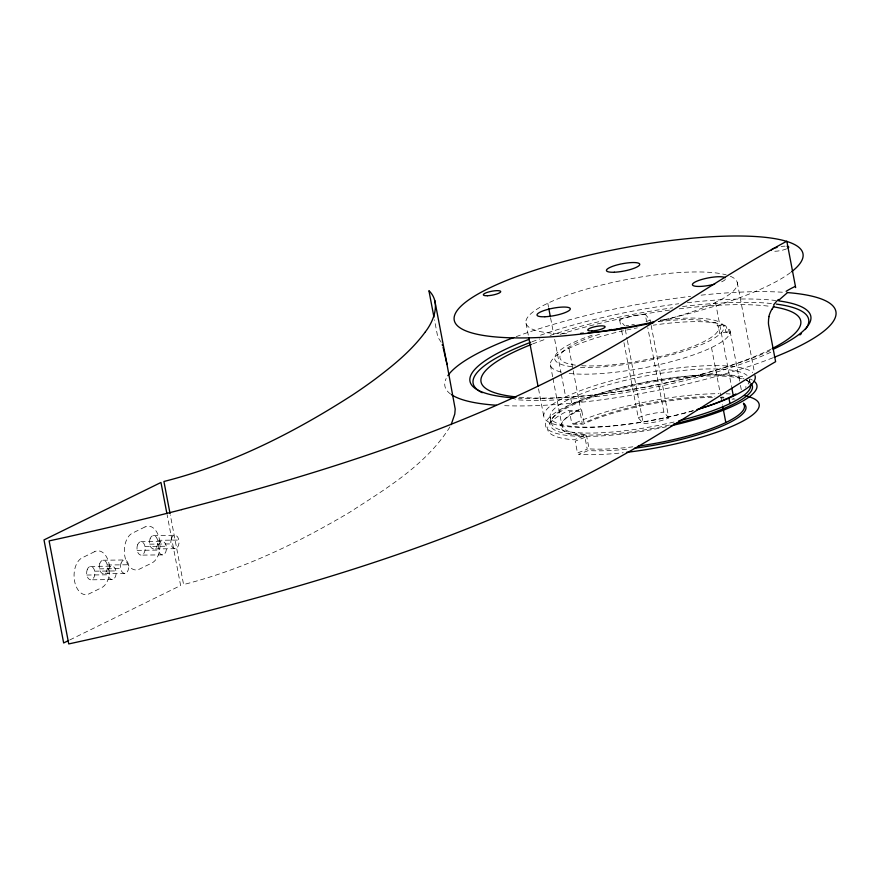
<?xml version="1.0" encoding="UTF-8"?>
<svg xmlns="http://www.w3.org/2000/svg" width="880" height="880" viewBox="0 0 880 880"><rect width="100%" height="100%" fill="white"/><g stroke="black" fill="none" stroke-linecap="round" stroke-linejoin="round"><path stroke-width="0.66" stroke-dasharray="4.4 3.3" d="M449.944 426.899C426.261 464.717 386.408 488.488 349.8 512.204C297.781 543.125 242.44 569.635 183.579 584.529L170.313 514.943M69.817 639.936L180.62 585.519L167.09 514.591M153.329 535.524L174.592 535.271M157.575 540.298L178.838 540.056M140.745 541.695L162.008 541.453M149.721 544.159L170.984 543.917M145.002 546.48L166.265 546.227M175.23 548.691L153.978 548.944M137.137 550.341L158.4 550.088M162.657 554.873L141.394 555.115M103.015 560.23L124.278 559.977M107.272 565.004L128.535 564.762M90.442 566.401L111.705 566.159M99.407 568.865L120.67 568.623M94.699 571.175L115.962 570.933M124.927 573.397L103.664 573.639M86.834 575.036L108.097 574.794M112.354 579.568L91.091 579.821M645.205 314.259A19.998 4.433 -10.8 0 0 619.641 319.869L624.58 325.677M623.964 342.672L638.286 417.769L643.247 423.566A19.998 4.433 -10.8 0 0 668.8 417.945L651.145 325.413M650.892 324.071L650.122 320.056L645.227 314.248L646.503 320.958M668.8 417.945L663.894 412.148L647.779 327.657M441.177 342.21L437.756 337.018L434.467 319.803M730.136 331.408L740.201 384.01M740.465 385.363L741.752 392.106M737.253 282.414L754.611 373.384M749.397 379.027L750.53 384.956M715.495 302.434L731.577 386.716M711.513 347.578L720.709 395.78M720.962 397.111L722.502 405.141M625.339 329.692L627.132 339.086M627.396 340.428L643.247 423.566M619.608 319.869L621.401 329.263M621.654 330.605L622.941 337.304M581.801 411.015L584.067 422.862A91.443 20.262 -10.8 0 1 714.857 396.693M568.964 348.271L573.001 369.457M573.254 370.777L580.58 409.167A2.706 1.727 -89.9 0 1 581.834 411.004M570.768 398.42L571.901 404.349M547.789 303.248L548.548 307.263M550.594 317.966L553.652 334.026M554.675 339.372L561.055 372.823M561.308 374.154L565.653 396.902M550.385 364.859L552.695 377.003M552.959 378.356L561.968 425.612M550.198 417.043L551.331 422.972M526.02 323.279L528.572 336.655M538.527 388.828L543.884 416.922M790.526 272.569A177.507 39.325 -10.8 0 1 660.264 320.573M786.588 248.842A8.877 1.969 -10.8 0 1 773.058 251.163M781.11 246.521A8.877 1.969 -10.8 0 1 785.125 246.158M725.351 279.455A16.94 3.751 -10.8 0 1 720.357 282.348M626.604 449.174A92.785 20.559 -10.8 0 1 588.368 450.549L578.611 454.355A106.238 23.54 -10.8 0 0 623.205 452.727M712.415 397.54A92.785 20.559 -10.8 0 0 583.275 424.149L572.792 424.204A106.238 23.54 -10.8 0 1 718.971 393.679M720.346 397.771A92.785 20.559 -10.8 0 1 723.965 398.024M731.951 399.058A92.785 20.559 -10.8 0 1 733.348 399.333M726.088 393.778A106.238 23.54 -10.8 0 1 730.224 393.965M772.838 357.83A199.023 44.099 -10.8 0 1 501.435 405.526M450.549 394.031A199.023 44.099 -10.8 0 1 446.171 378.521M516.164 336.644A199.023 44.099 -10.8 0 1 690.591 296.362M701.129 295.163A199.023 44.099 -10.8 0 1 784.454 292.358M769.989 350.746A173.47 38.434 -10.8 0 1 518.331 398.2M540.518 335.192A173.47 38.434 -10.8 0 1 678.755 303.754M687.324 302.72A173.47 38.434 -10.8 0 1 775.709 300.498M650.122 320.056A19.998 4.433 -10.8 0 1 644.457 322.168M628.617 325.38A19.998 4.433 -10.8 0 1 625.878 325.611M638.319 417.769A19.998 4.433 -10.8 0 1 663.872 412.159M673.992 422.015A101.398 22.462 -10.8 0 1 555.071 427.592A101.398 22.462 -10.8 0 1 619.3 388.014A101.398 22.462 -10.8 0 1 743.963 378.906M746.328 380.061A101.398 22.462 -10.8 0 1 749.529 382.734M749.485 379.94A101.398 22.462 -10.8 0 1 745.327 387.277M692.967 410.817A101.398 22.462 -10.8 0 1 556.941 423.159A101.398 22.462 -10.8 0 1 620.642 381.469A101.398 22.462 -10.8 0 1 747.054 375.408M693.44 410.586A107.58 23.837 -10.8 0 1 550.495 422.939A107.58 23.837 -10.8 0 1 619.223 378.741A107.58 23.837 -10.8 0 1 752.697 372.482M730.345 276.265A107.58 23.837 -10.8 0 1 658.614 321.398M566.566 333.74A107.58 23.837 -10.8 0 1 564.597 296.23A107.58 23.837 -10.8 0 1 726.187 274.857M569.195 373.417A91.443 20.262 -10.8 0 0 677.798 359.843A91.443 20.262 -10.8 0 0 728.31 327.844L729.542 334.279A91.443 20.262 -10.8 0 0 725.868 331.991L724.636 325.545A91.443 20.262 -10.8 0 0 653.18 325.193M560.879 371.987A91.443 20.262 -10.8 0 1 637.351 327.855M632.863 446.82A91.443 20.262 -10.8 0 1 589.094 448.877L586.828 437.019A2.629 1.617 67.5 0 0 585.464 434.72M721.754 397.045A91.443 20.262 -10.8 0 1 723.877 397.221M733.084 398.651A91.443 20.262 -10.8 0 1 735.108 399.168M584.573 434.324A91.443 20.262 -10.8 0 1 579.722 409.2M770.847 352.209A170.786 37.84 -10.8 0 1 514.932 399.63M531.993 341.803A170.786 37.84 -10.8 0 1 539.814 338.943M550.11 335.434A170.786 37.84 -10.8 0 1 672.749 307.813M682.539 306.548A170.786 37.84 -10.8 0 1 772.233 303.611M771.056 349.118A162.712 36.047 -10.8 0 1 519.035 397.188M532.631 343.981A162.712 36.047 -10.8 0 1 545.303 339.284M560.087 334.356A162.712 36.047 -10.8 0 1 670.384 309.991M679.217 308.836A162.712 36.047 -10.8 0 1 769.175 306.229M580.437 367.367A86.064 19.063 -10.8 0 0 679.965 352.407A86.064 19.063 -10.8 0 0 722.161 323.884L716.991 325.072A80.685 17.875 -10.8 0 1 675.763 352.308A80.685 17.875 -10.8 0 1 581.526 365.695M571.846 366.707A86.064 19.063 -10.8 0 1 592.988 334.917M631.763 324.819A86.064 19.063 -10.8 0 1 634.348 324.302M660.033 320.21A86.064 19.063 -10.8 0 1 718.509 321.629L713.284 322.839A80.685 17.875 -10.8 0 0 658.108 321.706M575.476 365.134A80.685 17.875 -10.8 0 1 602.107 333.432M666.523 426.723A107.58 23.837 -10.8 0 1 548.955 430.21A107.58 23.837 -10.8 0 1 612.898 389.851A107.58 23.837 -10.8 0 1 744.865 377.278M750.2 379.038A107.58 23.837 -10.8 0 1 752.312 380.072M669.427 425.04A103.004 22.825 -10.8 0 1 553.267 429.132A103.004 22.825 -10.8 0 1 618.178 389.543A103.004 22.825 -10.8 0 1 744.183 379.467M746.526 380.402A103.004 22.825 -10.8 0 1 750.079 382.558M94.721 551.628L82.148 557.81A18.832 11.528 89.3 0 0 74.58 581.24A18.832 11.528 89.3 0 0 89.023 593.879L101.607 587.697A18.832 11.528 89.3 0 0 109.164 564.256A18.832 11.528 89.3 0 0 94.721 551.628M145.035 526.933L132.451 533.104A18.832 11.528 89.3 0 0 124.883 556.545A18.832 11.528 89.3 0 0 139.337 569.173L151.91 562.991A18.832 11.528 89.3 0 0 159.478 539.561A18.832 11.528 89.3 0 0 145.035 526.933M583.836 435.996L574.079 439.802A106.238 23.54 -10.8 0 1 568.425 410.553L578.908 410.498A92.785 20.559 -10.8 0 0 583.836 435.996M584.969 437.349L575.212 441.155L577.478 453.002L587.235 449.196L584.969 437.349M722.117 324.929L718.245 325.82L719.719 333.553L727.463 331.76L726.726 327.888A4.037 3.872 -49.4 0 0 722.117 324.929M579.964 411.4L569.481 411.455L571.736 423.302L582.219 423.247L579.964 411.4M171.402 538.406A6.721 4.114 89.3 0 0 174.801 548.702A6.721 4.114 89.3 0 0 178.53 538.846A6.721 4.114 89.3 0 0 171.402 538.406M150.139 538.648A6.721 4.114 89.3 0 0 153.538 548.955A6.721 4.114 89.3 0 0 157.267 539.088A6.721 4.114 89.3 0 0 150.139 538.648M99.825 563.354A6.721 4.114 89.3 0 0 103.235 573.65A6.721 4.114 89.3 0 0 106.964 563.794A6.721 4.114 89.3 0 0 99.825 563.354M121.088 563.112A6.721 4.114 89.3 0 0 124.498 573.408A6.721 4.114 89.3 0 0 128.216 563.552A6.721 4.114 89.3 0 0 121.088 563.112M137.566 544.83A6.721 4.114 89.3 0 0 140.965 555.126A6.721 4.114 89.3 0 0 144.694 545.27A6.721 4.114 89.3 0 0 137.566 544.83M158.818 544.577A6.721 4.114 89.3 0 0 162.228 554.884A6.721 4.114 89.3 0 0 165.957 545.017A6.721 4.114 89.3 0 0 158.818 544.577M87.252 569.536A6.721 4.114 89.3 0 0 90.662 579.832A6.721 4.114 89.3 0 0 94.38 569.965A6.721 4.114 89.3 0 0 87.252 569.536M108.515 569.283A6.721 4.114 89.3 0 0 111.925 579.579A6.721 4.114 89.3 0 0 115.643 569.723A6.721 4.114 89.3 0 0 108.515 569.283"/><path stroke-width="1.32" d="M451.176 424.655L454.784 414.018L455.202 409.035L446.864 363.671L443.036 347.138M771.991 309.342L774.059 305.976M425.37 331.826C434.104 320.551 441.012 302.17 428.912 290.653L433.961 317.152M425.249 332.002C411.631 350.537 393.591 365.2 375.364 378.972A1030.469 228.294 -10.8 0 1 352.726 394.834C294.459 432.388 231.418 464.42 163.922 481.481L170.049 513.601M778.668 300.311L786.852 293.183M68.585 640.541L63.657 642.961L44 539.913L160.963 482.471L166.837 513.26M181.665 509.597L182.138 509.465C329.758 471.13 477.114 424.501 610.027 348.271C669.801 313.973 726.066 273.845 786.819 241.208L795.663 287.584M442.2 344.685L442.475 345.466M434.753 300.41L447.04 364.562M731.83 388.058L733.359 396.077M728.838 397.65L729.96 403.579M722.755 406.483L725.824 422.554M548.801 308.605L550.341 316.635M528.836 337.997L538.021 386.155M653.642 322.014A177.507 39.325 -10.8 0 1 454.146 317.515A177.507 39.325 -10.8 0 1 662.563 241.582A177.507 39.325 -10.8 0 1 791.593 271.755M787.05 246.235A8.877 1.969 -10.8 0 1 788.029 248.061M771.342 250.404A8.877 1.969 -10.8 0 1 777.139 247.346M714.637 284.174A16.94 3.751 -10.8 0 1 693.209 285.615A16.94 3.751 -10.8 0 1 704.539 278.729A16.94 3.751 -10.8 0 1 725.252 277.728M786.148 291.335A206.8 120.714 75.4 0 1 795.289 286.418M773.597 304.964A80.124 44.726 83.2 0 1 778.382 299.497M768.834 316.591A28.985 15.576 86.1 0 1 771.925 309.188M769.065 316.833A15.961 8.371 87 0 0 768.592 319.363L768.427 322.707A9.372 4.873 87.1 0 0 768.735 325.611L775.621 361.68C726.22 390.324 679.294 423.016 629.684 451.319C494.406 528.869 344.267 575.839 193.974 614.515A900.405 199.485 -10.8 0 1 68.739 643.929L49.104 540.903A895.136 198.319 -10.8 0 0 181.72 509.619M743.435 403.194A92.785 20.559 -10.8 0 1 634.37 448.261M744.722 395.725A106.238 23.54 -10.8 0 1 737.572 423.797A106.238 23.54 -10.8 0 1 626.505 452.353M787.149 292.556A199.023 44.099 -10.8 0 1 774.07 357.346M496.353 405.229A199.023 44.099 -10.8 0 1 451.484 394.691M447.854 375.672A199.023 44.099 -10.8 0 1 513.777 337.535M778.734 300.883A173.47 38.434 -10.8 0 1 773.223 349.272M514.855 397.991A173.47 38.434 -10.8 0 1 528.627 339.504M750.332 384.241A101.398 22.462 -10.8 0 1 678.689 420.882M735.933 393.943A101.398 22.462 -10.8 0 1 696.861 409.662M754.974 375.573A107.58 23.837 -10.8 0 1 698.071 409.233M653.598 322.586A107.58 23.837 -10.8 0 1 588.126 332.816M583.484 333.146A107.58 23.837 -10.8 0 1 580.745 333.311M743.512 403.821A91.443 20.262 -10.8 0 1 638.154 446.127M776.292 304.095A170.786 37.84 -10.8 0 1 805.2 329.549M801.449 333.575A170.786 37.84 -10.8 0 1 799.909 334.939M482.262 392.711A170.786 37.84 -10.8 0 1 530.728 342.276M773.212 306.801A162.712 36.047 -10.8 0 1 772.233 348.524M516.406 396.946A162.712 36.047 -10.8 0 1 531.421 344.454M614.46 330A80.685 17.875 -10.8 0 1 622.204 328.108M650.639 322.718A80.685 17.875 -10.8 0 1 653.125 322.366M609.114 330.11A86.064 19.063 -10.8 0 1 611.545 329.472M754.039 381.194A107.58 23.837 -10.8 0 1 670.813 425.788M751.267 383.779A103.004 22.825 -10.8 0 1 673.596 424.094M487.443 295.724A8.877 1.969 -10.8 0 0 500.742 291.676A8.877 1.969 -10.8 0 0 487.883 292.182A8.877 1.969 -10.8 0 0 487.443 295.724M591.833 330.935A8.877 1.969 -10.8 0 0 605.132 326.876A8.877 1.969 -10.8 0 0 592.273 327.393A8.877 1.969 -10.8 0 0 591.833 330.935M544.918 316.745A16.94 3.751 -10.8 0 0 570.306 309.012A16.94 3.751 -10.8 0 0 545.743 309.991A16.94 3.751 -10.8 0 0 544.918 316.745M614.35 272.228A16.94 3.751 -10.8 0 0 639.738 264.495A16.94 3.751 -10.8 0 0 615.175 265.474A16.94 3.751 -10.8 0 0 614.35 272.228"/></g></svg>
